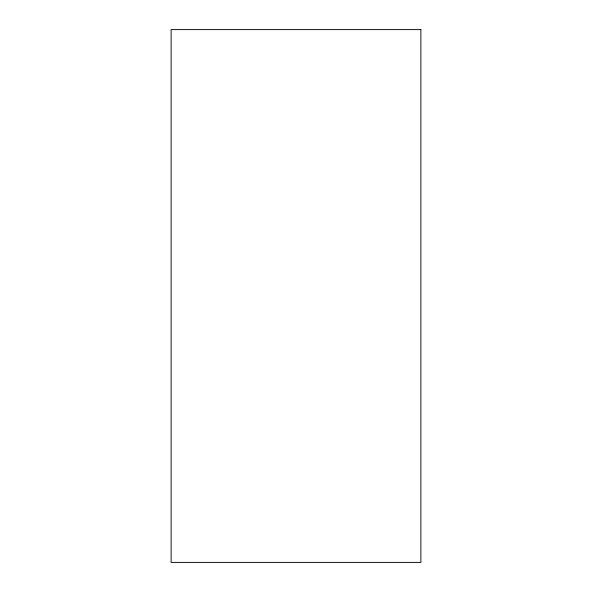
<?xml version="1.0" encoding="UTF-8"?>
<svg xmlns="http://www.w3.org/2000/svg" width="592" height="592" viewBox="0 0 592 592"><rect width="100%" height="100%" fill="white"/><g stroke="black" fill="none" stroke-linecap="round" stroke-linejoin="round"><path stroke-width="0.89" d="M420.875 29.6L171.125 29.6L171.125 562.4L420.875 562.4L420.875 29.6"/></g></svg>
